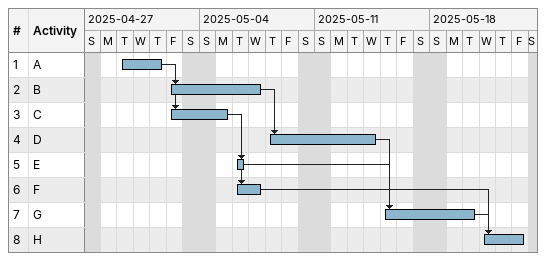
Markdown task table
| ID | Task | Start | Finish | Predecessors |
|---|---|---|---|---|
| 1 | A | 2025-04-29 | 2025-05-01 |  |
| 2 | B | 2025-05-02 | 2025-05-07 | 1 |
| 3 | C | 2025-05-02 | 2025-05-05 | 1 |
| 4 | D | 2025-05-08 | 2025-05-14 | 2 |
| 5 | E | 2025-05-06 | 2025-05-06 | 3 |
| 6 | F | 2025-05-06 | 2025-05-07 | 3 |
| 7 | G | 2025-05-15 | 2025-05-20 | 4, 5 |
| 8 | H | 2025-05-21 | 2025-05-23 | 6, 7 |
